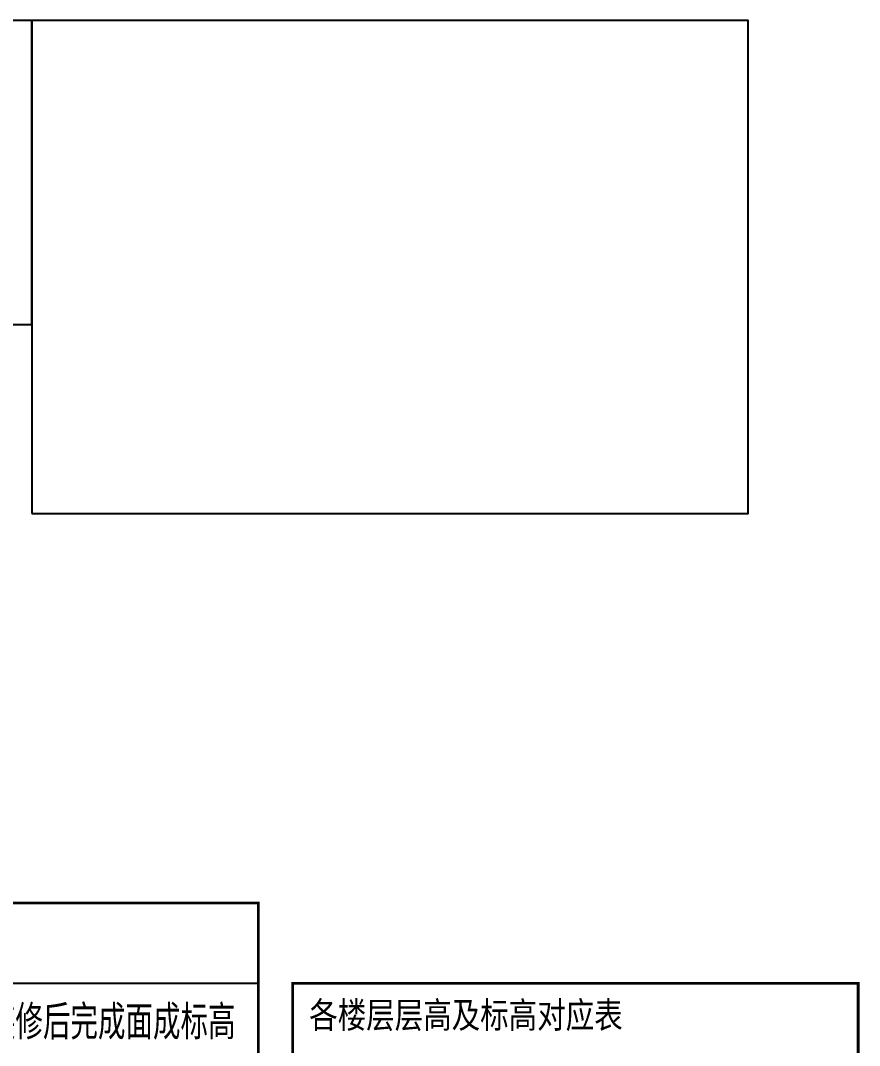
# Model space of a CAD drawing. Extents: x -518115 to 790560, y -210384 to 1628073.
# Drawn here: x 474317 to 481637, y 264173 to 273112 of the extents above; entities that cross this region are included whole.
import ezdxf

# ---------------------------------------------------------------- set-up
doc = ezdxf.new("R2010")
doc.units = 0
doc.header["$LTSCALE"] = 1000
doc.header["$MEASUREMENT"] = 0
doc.layers.add('C-Sheet-图框', color=101, linetype='Continuous')
doc.layers.add('PUB_TEXT', color=4, linetype='Continuous')
doc.styles.add('宋体', font='', dxfattribs={"height": 50})
doc.styles.add('房间名称', font='TSSDENG', dxfattribs={"width": 0.8, "bigfont": 'HZTXT'})
doc.styles.get('宋体').set_extended_font_data('SimSun')

# ---------------------------------------------------------------- blocks, each defined once
blk = doc.blocks.new('A$C5FFA5860')
at = {"layer": 'C-Sheet-图框', "color": 0}
for p, q in [((300, 0), (15518.4, 0)), ((4755.1, 0), (4755.1, -7000)), ((6605.5, 0), (6605.5, -7000)), ((10751.7, 0), (10751.7, -7000)), ((12404.9, 0), (12404.9, -7000)), ((300, -700), (15518.4, -700)), ((300, -1400), (15518.4, -1400)), ((300, -2100), (15518.4, -2100)), ((300, -2800), (15518.4, -2800)), ((300, -3500), (15518.4, -3500)), ((300, -4200), (15518.4, -4200)), ((300, -4900), (15518.4, -4900)), ((300, -5600), (15518.4, -5600)), ((300, -6300), (15518.4, -6300))]:
    blk.add_line(p, q, dxfattribs=at)
at = {"layer": 'C-Sheet-图框', "color": 0, "const_width": 24}
blk.add_lwpolyline([(300, -7000), (300, 700), (15518.4, 700), (15518.4, -7000), (300, -7000)], dxfattribs=at)
at = {"layer": 'PUB_TEXT', "color": 251, "true_color": 0x636466}
for p, q in [((12404.9, -4900), (15518.4, -4200)), ((15518.4, -4900), (12404.9, -5600)), ((15518.4, -5600), (12404.9, -6300)), ((12404.9, -7000), (15518.4, -6300))]:
    blk.add_line(p, q, dxfattribs=at)
at = {"layer": 'PUB_TEXT', "color": 2}
for s, height, style, width, p in [('各功能空间建筑及结构标高对应表(H：单位/M)', 227.848, '宋体', 0.8, (467.7, 251.4)), ('H-0.060', 300, '房间名称', 0.56, (5180.1, -1227.3)), ('H-0.030', 300, '房间名称', 0.56, (11078.8, -1227.2)), ('H-0.085', 300, '房间名称', 0.56, (5180.1, -1927.3)), ('H-0.030', 300, '房间名称', 0.56, (11078.8, -1927.2)), ('H-0.085', 300, '房间名称', 0.56, (5180.1, -2613.4)), ('H-0.060', 300, '房间名称', 0.56, (11078.8, -2613.4)), ('H-0.085', 300, '房间名称', 0.56, (5180.1, -3313.4)), ('H-0.045', 300, '房间名称', 0.56, (11078.8, -3313.4)), ('H-0.100', 300, '房间名称', 0.56, (5180.1, -4013.4)), ('H-0.060', 300, '房间名称', 0.56, (11078.8, -4013.4)), ('H-0.085', 300, '房间名称', 0.56, (5180.1, -4749)), ('H-0.025', 300, '房间名称', 0.56, (11078.8, -4749)), ('H-0.050', 300, '房间名称', 0.56, (5180.1, -5413.4)), ('H-0.015', 300, '房间名称', 0.56, (11078.8, -5413.4)), ('H-0.050', 300, '房间名称', 0.56, (5180.1, -6149)), ('H-0.030', 300, '房间名称', 0.56, (11078.8, -6149)), ('H-0.050', 300, '房间名称', 0.56, (5180.1, -6813.4)), ('H-0.030', 300, '房间名称', 0.56, (11078.8, -6813.4))]:
    blk.add_text(s, height=height, dxfattribs=dict(at, style=style, width=width)).set_placement(p)
at = {"layer": 'PUB_TEXT', "style": '房间名称'}
for s, height, width, p in [('部位', 300, 0.8, (1911.6, -489.9)), ('结构标高', 300, 0.8, (5147.4, -489.9)), ('结构板面以上建筑构造做法厚度', 300, 0.8, (6877.6, -489.9)), ('交付标高', 300, 0.8, (11126.4, -489.9)), ('用户装修后完成面成标高', 300, 0.8, (12679.4, -489.9)), ('0.030', 300, 0.56, (7768.9, -1227.3)), ('客厅、餐厅、卧室等主要功能房间', 240, 0.8, (484.6, -1346.8)), ('0.055', 300, 0.56, (7768.9, -1927.3)), ('客厅、餐厅、卧室等主要功能房间', 240, 0.8, (484.6, -2046.8)), ('厨房', 300, 0.8, (531.3, -2663.4)), ('0.020', 321.43, 0.56, (6790.6, -2650)), ('阳台', 300, 0.8, (531.3, -3363.4)), ('0.020~0.040', 300, 0.56, (6834, -3313.4)), ('卫生间', 300, 0.8, (531.3, -4063.4)), ('0.020~0.040', 300, 0.56, (6834, -4013.4)), ('设备平台', 300, 0.8, (531.3, -4763.4)), ('0.020~0.060', 300, 0.56, (6834, -4713.4)), ('候梯厅、敞开楼梯间', 300, 0.8, (531.3, -5463.4)), ('0.035', 300, 0.56, (7749.2, -5413.4)), ('封闭楼梯间', 300, 0.8, (531.3, -6163.4)), ('0.020', 300, 0.56, (7749.2, -6149)), ('管 井', 300, 0.8, (493.1, -6830.8)), ('0.020', 300, 0.56, (7749.2, -6813.4))]:
    blk.add_text(s, height=height, dxfattribs=dict(at, width=width)).set_placement(p)
at = {"layer": 'PUB_TEXT', "color": 1, "style": '房间名称', "width": 0.8}
for s, p in [('无地下室时一层（无层间保温），', (450.5, -1031.7)), ('有地下室时一层、二层及以上（有层间保温），', (450.5, -1731.7))]:
    blk.add_text(s, height=257.143, dxfattribs=at).set_placement(p)
at = {"layer": 'PUB_TEXT', "color": 251, "true_color": 0x636466, "style": '房间名称', "width": 0.56}
for s, p in [('+0.030（预留装修）', (8662.8, -1233.7)), ('+0.030（预留装修）', (8662.8, -1933.7)), ('+0.030（预留装修）', (8662.8, -2607.5)), ('+0.030（预留装修）', (8662.8, -3307.5)), ('+0.030（预留装修）', (8662.8, -4007.5)), ('（装修）', (9888.6, -5407.5))]:
    blk.add_text(s, height=300, dxfattribs=at).set_placement(p)
at = {"layer": 'PUB_TEXT', "color": 4, "style": '房间名称', "width": 0.56}
for s, p in [('H', (12828.9, -1249)), ('H', (12828.9, -1949)), ('H-0.030', (12828.9, -2649)), ('H-0.015', (12828.9, -3349)), ('H-0.030', (12828.9, -4049))]:
    blk.add_text(s, height=300, dxfattribs=at).set_placement(p)
at = {"layer": 'PUB_TEXT', "color": 3, "style": '房间名称', "width": 0.56}
blk.add_text('+0.005', height=321.43, dxfattribs=at).set_placement((7563.5, -2650))

msp = doc.modelspace()

# ---------------------------------------------------------------- linework, layer by layer
for points in [[(472467.1, 273112.4), (472467.1, 271612.4), (468017.2, 271612.4), (468017.2, 270462.4), (474417.2, 270462.4), (474417.2, 273112.4)], [(474417.2, 268812.4), (480667.1, 268812.4), (480667.1, 273112.4), (474417.2, 273112.4)]]:
    msp.add_lwpolyline(points, close=True)
at = {"layer": 'C-Sheet-图框', "color": 0, "const_width": 24}
msp.add_lwpolyline([(476692.4, 257565.2), (481625.3, 257565.2), (481625.3, 264715.2), (476692.4, 264715.2), (476692.4, 257565.2)], dxfattribs=at)

# ---------------------------------------------------------------- block references
msp.add_blockref('A$C5FFA5860', (460874, 264715.2))

# ---------------------------------------------------------------- texts
at = {"layer": 'PUB_TEXT', "color": 2, "style": '宋体', "width": 0.8}
msp.add_text('各楼层层高及标高对应表', height=227.848, dxfattribs=at).set_placement((476836.3, 264324.9))

doc.saveas('drawing.dxf')
